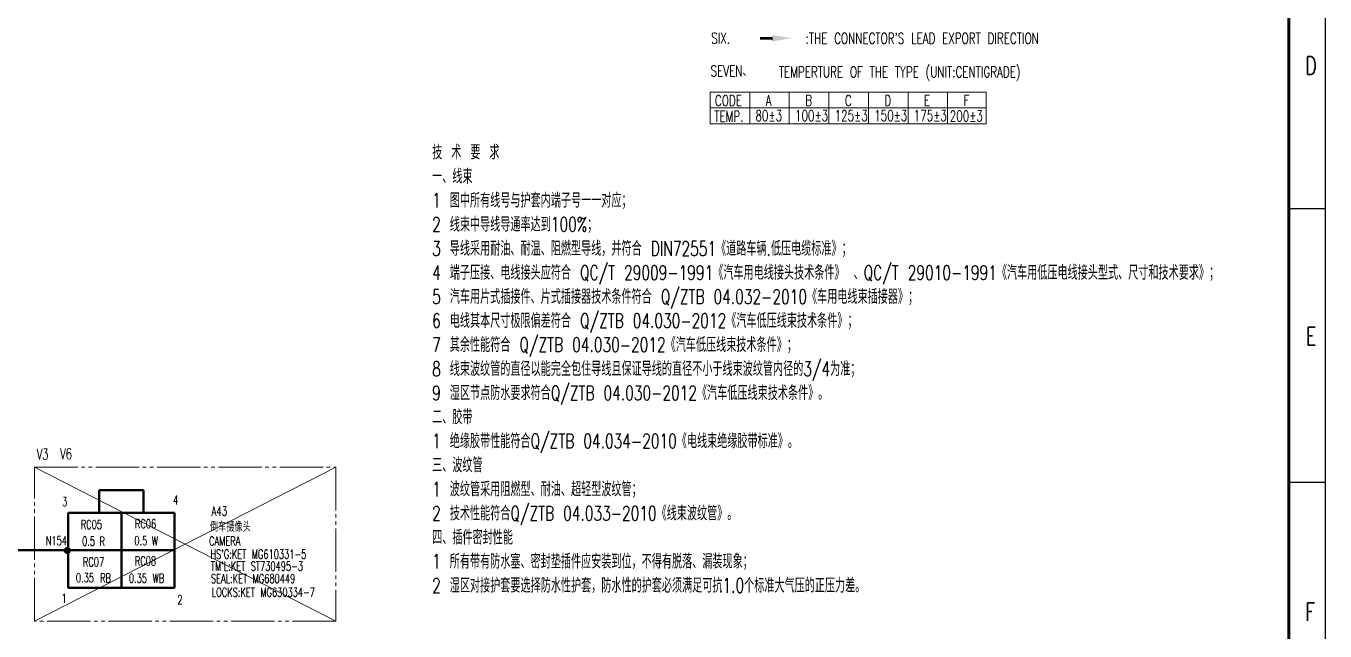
# Model space of a CAD drawing. Header units: millimetres. Extents: x 1671 to 4049, y 27 to 868.
# Drawn here: x 3688.7 to 4048.8, y 449.6 to 617.2 of the extents above; entities that cross this region are included whole.
import ezdxf

# ---------------------------------------------------------------- set-up
doc = ezdxf.new("R2010")
doc.units = ezdxf.units.MM
doc.linetypes.add('PHANTOM', pattern=[17, 12, -1, 1, -1, 1, -1])
for name, color, linetype, lineweight in [('0Filament', 7, 'Continuous', 20), ('4CONTOUR', 4, 'Continuous', 50), ('5PHANTOM', 6, 'PHANTOM', 20)]:
    doc.layers.add(name, color=color, linetype=linetype, lineweight=lineweight)
doc.layers.add('2FRAM', color=2, linetype='Continuous')
doc.styles.add('HZ', font='TXT', dxfattribs={"width": 0.7, "height": 4, "bigfont": 'HZTXT'})

msp = doc.modelspace()

# ---------------------------------------------------------------- hatches: boundary and pattern name
at = {"layer": '0Filament'}
msp.add_hatch(color=256, dxfattribs=at).paths.add_polyline_path([(3895.592, 614.152), (3892.186, 614.152), (3892.186, 613.376), (3895.592, 613.376)])
h = msp.add_hatch(color=256, dxfattribs=at)
edge = h.paths.add_edge_path()
edge.add_arc((3700.183, 471.889), 1, 0, 360)

# ---------------------------------------------------------------- linework, layer by layer
for p, q in [((4048.815, 867.589), (4048.815, 26.589)), ((4038.823, 566.665), (4048.725, 566.665)), ((4038.824, 490.823), (4048.727, 490.823))]:
    msp.add_line(p, q)
for p, q in [((3878.362, 590.102), (3878.362, 598.87)), ((3878.362, 598.87), (3954.9, 598.87)), ((3889.332, 590.102), (3889.332, 598.87)), ((3900.302, 590.102), (3900.302, 598.87)), ((3911.272, 590.102), (3911.272, 598.87)), ((3922.242, 590.102), (3922.242, 598.87)), ((3933.212, 590.102), (3933.212, 598.87)), ((3944.182, 590.102), (3944.182, 598.87)), ((3954.9, 598.87), (3954.9, 590.102)), ((3878.362, 594.486), (3954.9, 594.486)), ((3954.9, 590.102), (3878.362, 590.102))]:
    msp.add_line(p, q, dxfattribs=at)
msp.add_lwpolyline([(3895.592, 614.06), (3895.592, 614.06), (3895.592, 613.318), (3895.592, 613.318)], close=True, dxfattribs=at)
msp.add_solid([(3895.592, 614.709), (3900.992, 613.809), (3895.592, 612.909)], dxfattribs=at)
at = {"layer": '2FRAM', "lineweight": 70}
msp.add_line((4038.815, 857.589), (4038.815, 36.589), dxfattribs=at)
at = {"layer": '4CONTOUR'}
for p, q in [((3709.022, 488.565), (3721.251, 488.565)), ((3709.022, 482.363), (3709.022, 488.565)), ((3721.251, 488.565), (3721.251, 482.363)), ((3700.361, 482.363), (3729.912, 482.363)), ((3700.361, 471.954), (3700.361, 482.363)), ((3720.362, 482.363), (3708.133, 482.363)), ((3709.022, 482.363), (3721.251, 482.363)), ((3715.137, 482.363), (3715.137, 471.954)), ((3729.912, 482.363), (3729.912, 471.954)), ((3658.605, 471.954), (3700.361, 471.954)), ((3729.912, 471.954), (3700.361, 471.954)), ((3700.361, 471.954), (3729.912, 471.954)), ((3700.361, 461.545), (3700.361, 471.954)), ((3715.137, 471.954), (3715.137, 461.545)), ((3729.912, 471.954), (3729.912, 461.545)), ((3729.912, 461.545), (3700.361, 461.545))]:
    msp.add_line(p, q, dxfattribs=at)
at = {"layer": '5PHANTOM', "color": 1, "linetype": 'ByBlock'}
for p, q in [((3691.046, 494.982), (3774.565, 452.288)), ((3691.046, 452.288), (3774.565, 494.982))]:
    msp.add_line(p, q, dxfattribs=at)
at = {"layer": '5PHANTOM'}
msp.add_lwpolyline([(3691.046, 494.982), (3774.565, 494.982), (3774.565, 452.288), (3691.046, 452.288)], close=True, dxfattribs=at)

# ---------------------------------------------------------------- texts
at = {"char_height": 5, "width": 50, "attachment_point": 5, "style": 'HZ'}
for s, insert in [('D', (4044.941, 606.244)), ('E', (4044.941, 531.244)), ('F', (4044.684, 454.863))]:
    msp.add_mtext(s, dxfattribs=dict(at, insert=insert))
at = {"layer": '0Filament', "style": 'HZ'}
for s, height, width, p in [('SIX.', 3, 0.7, (3878.67, 612.335)), (":THE CONNECTOR'S LEAD EXPORT DIRECTION", 3, 0.7, (3904.838, 612.289)), ('SEVEN、', 3, 0.7, (3878.5, 603.222)), ('TEMPERTURE OF THE TYPE (UNIT:CENTIGRADE)', 3, 0.7, (3897.4, 602.952)), ('V3', 3, 0.67, (3691.683, 497.085)), ('V6', 3, 0.67, (3698.168, 497.176)), ('3', 2.5, 0.67, (3698.72, 484.179)), ('4', 2.5, 0.67, (3729.487, 484.594)), ('RC05', 2.5, 0.67, (3703.903, 477.824)), ('RC06', 2.5, 0.67, (3718.91, 478.027)), ('倒车摄像头', 2.5, 0.67, (3739.702, 477.093)), ('N154', 2.5, 0.67, (3694.18, 473.37)), ('0.5', 2.5, 0.67, (3704.273, 473.218)), ('R', 2.5, 0.67, (3709.092, 473.185)), ('0.5', 2.5, 0.67, (3718.743, 473.357)), ('W', 2.5, 0.67, (3723.586, 473.265)), ('CAMERA', 2.5, 0.67, (3739.452, 473.233)), ("HS'G:KET MG610331-5", 2.5, 0.67, (3739.807, 469.615)), ('RC07', 2.5, 0.67, (3704.477, 467.46)), ('RC08', 2.5, 0.67, (3718.881, 467.736)), ("TM'L:KET ST730495-3", 2.5, 0.67, (3739.964, 466.292)), ('0.35', 2.5, 0.67, (3702.531, 463.084)), ('RB', 2.5, 0.67, (3709.238, 463.043)), ('0.35', 2.5, 0.67, (3717.23, 462.957)), ('WB', 2.5, 0.67, (3723.79, 462.95)), ('SEAL:KET MG680449', 2.5, 0.67, (3739.964, 462.854)), ('LOCKS:KET MG630334-7', 2.5, 0.67, (3740.186, 459.067)), ('1', 2.5, 0.67, (3698.561, 457.408)), ('2', 2.5, 0.67, (3730.679, 457.001))]:
    msp.add_text(s, height=height, dxfattribs=dict(at, width=width)).set_placement(p)
at = {"layer": '0Filament', "attachment_point": 1, "style": 'HZ'}
for s, insert, char_height, width in [('CODE', (3879.702, 598.035), 3, 18.7219), ('A', (3893.772, 598.035), 3, 18.7219), ('B', (3904.742, 598.035), 3, 18.7219), ('C', (3915.712, 598.035), 3, 18.7219), ('D', (3926.681, 598.035), 3, 18.7219), ('E', (3937.651, 598.035), 3, 18.7219), ('F', (3948.621, 598.035), 3, 18.7219), ('TEMP.', (3879.512, 593.651), 3, 18.7219), ('80{\\F|c134;±3}', (3890.921, 593.87), 3, 18.7219), ('100±3', (3901.891, 593.87), 3, 18.7219), ('125±3', (3912.861, 593.87), 3, 18.7219), ('150±3', (3923.83, 593.87), 3, 18.7219), ('175±3', (3934.8, 593.87), 3, 18.7219), ('200±3', (3944.783, 593.761), 3, 18.7219), ('技 术 要 求 \\P一、线束\\P1 图中所有线号与护套内端子号一一对应；\\P2 线束中导线导通率达到100%；\\P3 导线采用耐油、耐温、阻燃型导线，并符合 DIN72551《道路车辆.低压电缆标准》；\\P4 端子压接、电线接头应符合 QC/T 29009-1991《汽车用电线接头技术条件》 、QC/T 29010-1991《汽车用低压电线接头型式、尺寸和技术要求》；\\P5 汽车用片式插接件、片式插接器技术条件符合 Q/ZTB 04.032-2010《车用电线束插接器》；\\P6 电线其本尺寸极限偏差符合 Q/ZTB 04.030-2012《汽车低压线束技术条件》；\\P7 其余性能符合 Q/ZTB 04.030-2012《汽车低压线束技术条件》；\\P8 线束波纹管的直径以能完全包住导线且保证导线的直径不小于线束波纹管内径的3/4为准；\\P9 湿区节点防水要求符合Q/ZTB 04.030-2012《汽车低压线束技术条件》。\\P二、胶带\\P1 绝缘胶带性能符合Q/ZTB 04.034-2010《电线束绝缘胶带标准》。\\P三、波纹管     \\P1 波纹管采用阻燃型、耐油、超轻型波纹管；\\P2 技术性能符合Q/ZTB 04.033-2010《线束波纹管》。\\P四、插件密封性能\\P1 所有带有防水塞、密封垫插件应安装到位，不得有脱落、漏装现象；\\P2 湿区对接护套要选择防水性护套，防水性的护套必须满足可抗1.0个标准大气压的正压力差。', (3801.291, 584.222), 4, 273.1739), ('A43', (3740.137, 484.027), 2.5, 39.54279)]:
    msp.add_mtext(s, dxfattribs=dict(at, insert=insert, char_height=char_height, width=width))

doc.saveas('drawing.dxf')
